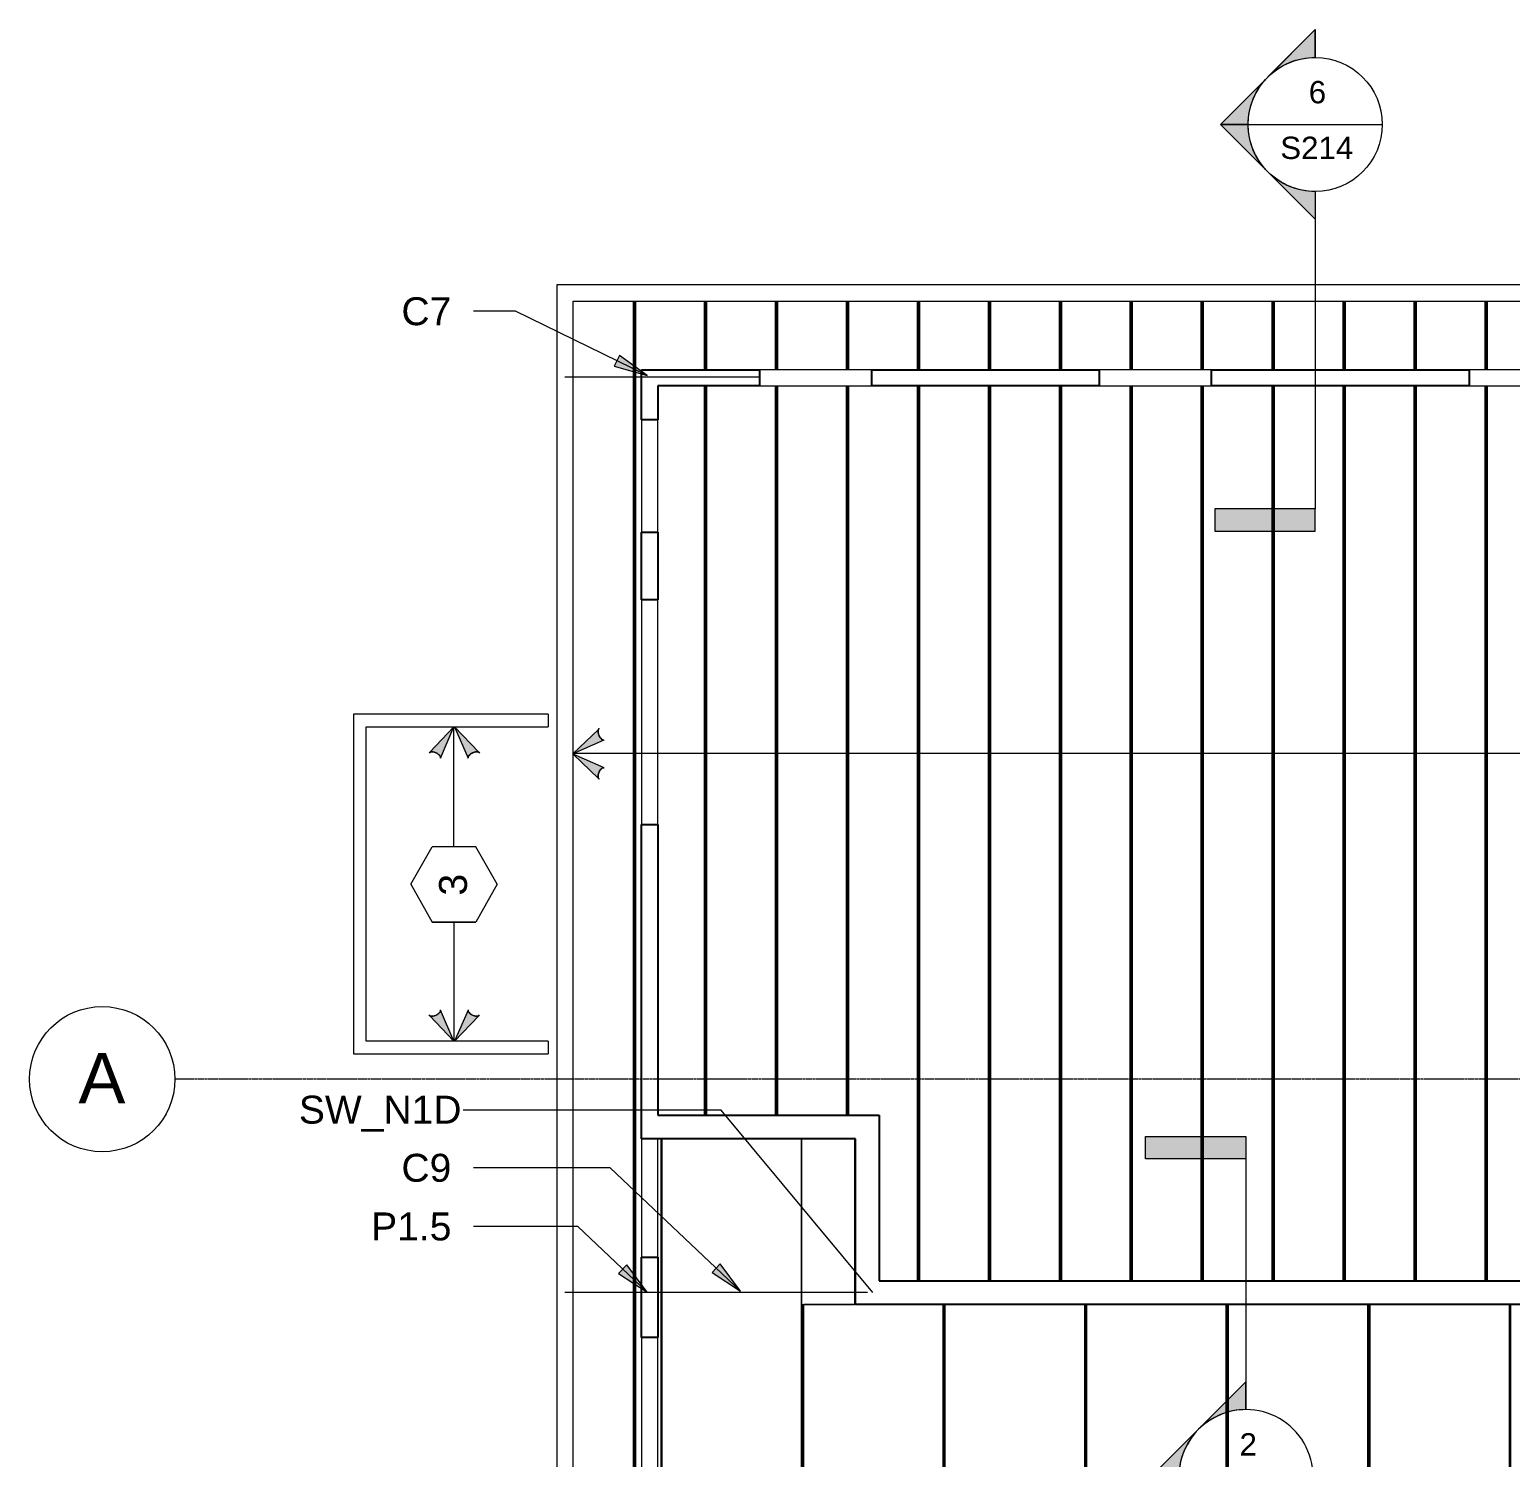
# Model space of a CAD drawing. Header units: inches. Extents: x -4036 to -1914, y 2 to 12338.
# Drawn here: x -4036 to -3535, y 11719 to 12202 of the extents above; entities that cross this region are included whole.
import ezdxf

# ---------------------------------------------------------------- set-up
doc = ezdxf.new("R2010")
doc.units = ezdxf.units.IN
doc.header["$MEASUREMENT"] = 0
doc.linetypes.add('Línea de rejilla', pattern=[0.875, 0.5, -0.125, 0.125, -0.125])
for name, color, linetype, lineweight in [('A-ANNO-NOTE', 131, 'Continuous', 9), ('A-DETL-GENF', 92, 'Continuous', 9), ('A-DETL-THIN', 151, 'Continuous', 9), ('A-WALL', 113, 'Continuous', 9), ('A-WALL-IDEN', 211, 'Continuous', 9), ('G-ANNO-SYMB', 111, 'Continuous', 9), ('G-ANNO-TEXT', 231, 'Continuous', 9), ('I-WALL', 2, 'Continuous', 9), ('S-BEAM', 12, 'Continuous', 9), ('S-BEAM-ANLY', 10, 'Continuous', 50), ('S-GRID', 1, 'Continuous', 9), ('S-GRID-IDEN', 1, 'Continuous', 9)]:
    doc.layers.add(name, color=color, linetype=linetype, lineweight=lineweight)
doc.styles.add('Arial', font='arial.ttf', dxfattribs={"height": 9.448819})
doc.styles.add('Arial_1', font='arial.ttf', dxfattribs={"height": 17.007874})
doc.styles.add('Arial_2', font='arial.ttf', dxfattribs={"height": 7.559055})

# ---------------------------------------------------------------- blocks, each defined once
blk = doc.blocks.new('TRUSS - 22_-V109-FRAMING PLAN - 2ND FLOOR')
at = {"layer": 'S-BEAM'}
for p, q in [((-144.525, 0), (-167.675, 0)), ((163.675, 0), (-139.025, 0))]:
    blk.add_line(p, q, dxfattribs=at)
blk = doc.blocks.new('TRUSS - 22_-1311171-FRAMING PLAN - 2ND FLOOR')
at = {"layer": 'S-BEAM'}
for p, q in [((-116.525, 0), (-139.675, 0)), ((135.675, 0), (-111.025, 0))]:
    blk.add_line(p, q, dxfattribs=at)
blk = doc.blocks.new('TRUSS - 22_-1311127-FRAMING PLAN - 2ND FLOOR')
at = {"layer": 'S-BEAM'}
blk.add_line((214.775, 0), (-339.975, 0), dxfattribs=at)
blk = doc.blocks.new('hollowcore plank - HEAVY-1546761-FRAMING PLAN - 2ND FLOOR')
at = {"layer": 'S-BEAM'}
for p, q in [((0, 23.52), (280, 23.52)), ((56, 23.94), (280, 23.94)), ((56, 23.9), (280, 23.9)), ((280, -23.52), (0, -23.52)), ((0, -23.9), (280, -23.9)), ((0, -23.94), (280, -23.94))]:
    blk.add_line(p, q, dxfattribs=at)
blk = doc.blocks.new('hollowcore plank - HEAVY-1546860-FRAMING PLAN - 2ND FLOOR')
at = {"layer": 'S-BEAM'}
for p, q in [((0, 23.94), (224, 23.94)), ((0, 23.9), (224, 23.9)), ((0, 23.52), (224, 23.52)), ((0, -5.97), (0, -23.52)), ((224, -23.52), (0, -23.52)), ((0, -23.9), (224, -23.9)), ((0, -23.94), (224, -23.94))]:
    blk.add_line(p, q, dxfattribs=at)
blk = doc.blocks.new('hollowcore plank - HEAVY-V112-FRAMING PLAN - 2ND FLOOR')
at = {"layer": 'S-BEAM'}
for p, q in [((0, 23.94), (224, 23.94)), ((0, 23.9), (224, 23.9)), ((0, 23.52), (224, 23.52)), ((224, -23.52), (0, -23.52)), ((0, -23.9), (224, -23.9)), ((0, -23.94), (224, -23.94))]:
    blk.add_line(p, q, dxfattribs=at)
blk = doc.blocks.new('hollowcore plank - HEAVY-1550437-FRAMING PLAN - 2ND FLOOR')
at = {"layer": 'S-BEAM'}
for p, q in [((0, 23.9), (56, 23.9)), ((0, 23.52), (56, 23.52)), ((56, 5.79), (56, 23.52)), ((56, 5.79), (0, 5.79))]:
    blk.add_line(p, q, dxfattribs=at)
blk = doc.blocks.new('TRUSSES - TRUSSES-1316857-FRAMING PLAN - 2ND FLOOR')
at = {"layer": 'A-DETL-GENF'}
h = blk.add_hatch(color=256, dxfattribs=at)
h.paths.add_polyline_path([(-348.7, 8.4), (-357.3, 0.23), (-346.94, 4.79), (-347.15, 4.81), (-347.38, 4.9), (-347.61, 5.06), (-348.07, 5.53), (-348.46, 6.17), (-348.73, 6.89), (-348.85, 7.59), (-348.79, 8.17)], flags=0)
h.paths.add_polyline_path([(-357.3, 0), (-348.7, -8.17), (-348.79, -7.95), (-348.84, -7.68), (-348.81, -7.02), (-348.61, -6.3), (-348.28, -5.61), (-347.85, -5.04), (-347.38, -4.68), (-347.15, -4.59), (-346.94, -4.56), (-346.75, -4.6)], flags=0)
h = blk.add_hatch(color=256, dxfattribs=at)
h.paths.add_polyline_path([(348.7, 8.4), (348.79, 8.17), (348.84, 7.9), (348.81, 7.25), (348.61, 6.53), (348.28, 5.84), (347.85, 5.27), (347.38, 4.9), (347.15, 4.81), (346.94, 4.79), (346.75, 4.83), (357.3, 0.23)], flags=0)
h.paths.add_polyline_path([(357.3, 0), (346.94, -4.56), (347.15, -4.59), (347.38, -4.68), (347.61, -4.83), (348.07, -5.31), (348.46, -5.95), (348.73, -6.66), (348.85, -7.36), (348.79, -7.95), (348.7, -8.17)], flags=0)
for p, q in [((0, 14.61), (-12.61, 7.43)), ((0, 14.61), (12.85, 7.43)), ((-348.7, 8.4), (-357.3, 0.23)), ((-348.7, 8.4), (-348.42, 8.66)), ((-12.61, 7.43), (-12.61, -7.43)), ((12.85, -7.43), (12.85, 7.43)), ((12.85, 7.43), (12.85, -7.43)), ((348.7, 8.4), (348.42, 8.66)), ((357.3, 0.23), (348.7, 8.4)), ((-357.3, 0.23), (-346.75, 4.83)), ((-12.61, 0), (-357.3, 0)), ((12.85, 0), (357.3, 0)), ((346.75, 4.83), (357.3, 0.23)), ((-357.3, 0), (-348.7, -8.17)), ((-346.75, -4.6), (-357.3, 0)), ((357.3, 0), (346.75, -4.6)), ((348.7, -8.17), (357.3, 0)), ((-348.7, -8.17), (-348.42, -8.43)), ((0, -14.56), (-12.61, -7.43)), ((0, -14.56), (12.85, -7.43)), ((348.7, -8.17), (348.42, -8.43))]:
    blk.add_line(p, q, dxfattribs=at)
for centre, major_axis, start_param, end_param in [((-347.59, 6.74), (-0.84, 1.91), 0.527907, 1.031328), ((-347.59, 6.74), (-0.84, 1.91), 1.058732, 1.553534), ((-347.59, 6.74), (-0.84, 1.91), 0, 0.515859), ((-347.59, 6.74), (-0.84, 1.91), 1.586991, 2.08013), ((-347.59, 6.74), (-0.84, 1.91), 2.111632, 2.609761), ((347.59, 6.74), (0.84, 1.91), 3.673425, 4.171554), ((347.59, 6.74), (0.84, 1.91), 4.203055, 4.696194), ((347.59, 6.74), (0.84, 1.91), 5.767326, 6.283185), ((347.59, 6.74), (0.84, 1.91), 4.729651, 5.224453), ((347.59, 6.74), (0.84, 1.91), 5.251857, 5.755279), ((-347.59, 6.74), (-0.84, 1.91), 2.630892, 3.141593), ((347.59, 6.74), (0.84, 1.91), 3.141593, 3.652293), ((-347.59, -6.52), (0.84, 1.91), 0.531832, 1.029961), ((-347.59, -6.52), (0.84, 1.91), 0, 0.5107), ((347.59, -6.52), (-0.84, 1.91), 5.772485, 6.283185), ((347.59, -6.52), (-0.84, 1.91), 5.253224, 5.751353), ((-347.59, -6.52), (0.84, 1.91), 2.110265, 2.613686), ((-347.59, -6.52), (0.84, 1.91), 1.588058, 2.082861), ((-347.59, -6.52), (0.84, 1.91), 2.625734, 3.141593), ((-347.59, -6.52), (0.84, 1.91), 1.061463, 1.554602), ((347.59, -6.52), (-0.84, 1.91), 4.728584, 5.221723), ((347.59, -6.52), (-0.84, 1.91), 3.141593, 3.657452), ((347.59, -6.52), (-0.84, 1.91), 4.200325, 4.695127), ((347.59, -6.52), (-0.84, 1.91), 3.669499, 4.172921)]:
    blk.add_ellipse(centre, major_axis=major_axis, ratio=0.493649, start_param=start_param, end_param=end_param, dxfattribs=at)
for points, knots in [([(-346.75, 4.83), (-346.81, 4.81), (-346.94, 4.78), (-347.15, 4.8), (-347.38, 4.89), (-347.69, 5.1), (-348.08, 5.5), (-348.48, 6.16), (-348.78, 6.96), (-348.88, 7.64), (-348.82, 8.12), (-348.75, 8.31), (-348.7, 8.4)], [0, 0, 0, 0, 0.066667, 0.133333, 0.2, 0.266667, 0.4, 0.533333, 0.666667, 0.833333, 0.916667, 1, 1, 1, 1]), ([(348.7, 8.4), (348.74, 8.33), (348.8, 8.18), (348.86, 7.82), (348.84, 7.26), (348.64, 6.52), (348.31, 5.84), (347.91, 5.3), (347.49, 4.94), (347.16, 4.79), (346.91, 4.78), (346.81, 4.81), (346.75, 4.83)], [0, 0, 0, 0, 0.066667, 0.133333, 0.266667, 0.4, 0.533333, 0.65, 0.766667, 0.883333, 0.941667, 1, 1, 1, 1]), ([(-348.7, -8.17), (-348.74, -8.1), (-348.8, -7.96), (-348.86, -7.59), (-348.84, -7.03), (-348.64, -6.3), (-348.31, -5.62), (-347.91, -5.08), (-347.49, -4.71), (-347.16, -4.57), (-346.91, -4.55), (-346.81, -4.58), (-346.75, -4.6)], [0, 0, 0, 0, 0.066667, 0.133333, 0.266667, 0.4, 0.533333, 0.65, 0.766667, 0.883333, 0.941667, 1, 1, 1, 1]), ([(346.75, -4.6), (346.81, -4.58), (346.94, -4.55), (347.15, -4.57), (347.38, -4.67), (347.69, -4.87), (348.08, -5.28), (348.48, -5.93), (348.78, -6.73), (348.88, -7.41), (348.82, -7.9), (348.75, -8.09), (348.7, -8.17)], [0, 0, 0, 0, 0.066667, 0.133333, 0.2, 0.266667, 0.4, 0.533333, 0.666667, 0.833333, 0.916667, 1, 1, 1, 1])]:
    blk.add_open_spline(points, degree=3, knots=knots, dxfattribs=at)
blk = doc.blocks.new('TRUSSES - TRUSSES-1431472-FRAMING PLAN - 2ND FLOOR')
at = {"layer": 'A-DETL-GENF'}
h = blk.add_hatch(color=256, dxfattribs=at)
h.paths.add_polyline_path([(-44.56, 8.4), (-53.16, 0.23), (-42.8, 4.79), (-43.02, 4.81), (-43.24, 4.9), (-43.48, 5.06), (-43.93, 5.53), (-44.32, 6.17), (-44.59, 6.89), (-44.71, 7.59), (-44.65, 8.17)], flags=0)
h.paths.add_polyline_path([(-53.16, 0), (-44.56, -8.17), (-44.65, -7.95), (-44.7, -7.68), (-44.67, -7.02), (-44.48, -6.3), (-44.14, -5.61), (-43.71, -5.04), (-43.24, -4.68), (-43.02, -4.59), (-42.8, -4.56), (-42.62, -4.6), (-47.87, -2.31)], flags=0)
h = blk.add_hatch(color=256, dxfattribs=at)
h.paths.add_polyline_path([(44.56, 8.4), (44.65, 8.17), (44.7, 7.9), (44.67, 7.25), (44.48, 6.53), (44.14, 5.84), (43.71, 5.27), (43.24, 4.9), (43.02, 4.81), (42.8, 4.79), (42.62, 4.83), (53.16, 0.23)], flags=0)
h.paths.add_polyline_path([(53.16, 0), (42.8, -4.56), (43.02, -4.59), (43.24, -4.68), (43.48, -4.83), (43.93, -5.31), (44.32, -5.95), (44.59, -6.66), (44.71, -7.36), (44.65, -7.95), (44.56, -8.17)], flags=0)
for p, q in [((0, 14.61), (-12.61, 7.43)), ((0, 14.61), (12.85, 7.43)), ((-44.56, 8.4), (-53.16, 0.23)), ((-44.56, 8.4), (-44.29, 8.66)), ((-12.61, 7.43), (-12.61, -7.43)), ((12.85, -7.43), (12.85, 7.43)), ((12.85, 7.43), (12.85, -7.43)), ((44.56, 8.4), (44.29, 8.66)), ((53.16, 0.23), (44.56, 8.4)), ((-53.16, 0.23), (-42.62, 4.83)), ((-53.16, 0), (-44.56, -8.17)), ((-42.62, -4.6), (-53.16, 0)), ((-12.61, 0), (-53.16, 0)), ((12.85, 0), (53.16, 0)), ((42.62, 4.83), (53.16, 0.23)), ((53.16, 0), (42.62, -4.6)), ((44.56, -8.17), (53.16, 0)), ((-44.56, -8.17), (-44.29, -8.43)), ((0, -14.56), (-12.61, -7.43)), ((0, -14.56), (12.85, -7.43)), ((44.56, -8.17), (44.29, -8.43))]:
    blk.add_line(p, q, dxfattribs=at)
for centre, major_axis, start_param, end_param in [((-43.45, 6.74), (-0.84, 1.91), 0.527907, 1.031328), ((-43.45, 6.74), (-0.84, 1.91), 1.058732, 1.553534), ((-43.45, 6.74), (-0.84, 1.91), 0, 0.515859), ((-43.45, 6.74), (-0.84, 1.91), 1.586991, 2.08013), ((-43.45, 6.74), (-0.84, 1.91), 2.111632, 2.609761), ((43.45, 6.74), (0.84, 1.91), 3.673425, 4.171554), ((43.45, 6.74), (0.84, 1.91), 4.203055, 4.696194), ((43.45, 6.74), (0.84, 1.91), 5.767326, 6.283185), ((43.45, 6.74), (0.84, 1.91), 4.729651, 5.224453), ((43.45, 6.74), (0.84, 1.91), 5.251857, 5.755279), ((-43.45, 6.74), (-0.84, 1.91), 2.630892, 3.141593), ((43.45, 6.74), (0.84, 1.91), 3.141593, 3.652293), ((-43.45, -6.52), (0.84, 1.91), 0.531832, 1.029961), ((-43.45, -6.52), (0.84, 1.91), 0, 0.5107), ((43.45, -6.52), (-0.84, 1.91), 5.772485, 6.283185), ((43.45, -6.52), (-0.84, 1.91), 5.253224, 5.751353), ((-43.45, -6.52), (0.84, 1.91), 2.110265, 2.613686), ((-43.45, -6.52), (0.84, 1.91), 1.588058, 2.082861), ((-43.45, -6.52), (0.84, 1.91), 2.625734, 3.141593), ((-43.45, -6.52), (0.84, 1.91), 1.061463, 1.554602), ((43.45, -6.52), (-0.84, 1.91), 4.728584, 5.221723), ((43.45, -6.52), (-0.84, 1.91), 3.141593, 3.657452), ((43.45, -6.52), (-0.84, 1.91), 4.200325, 4.695127), ((43.45, -6.52), (-0.84, 1.91), 3.669499, 4.172921)]:
    blk.add_ellipse(centre, major_axis=major_axis, ratio=0.493649, start_param=start_param, end_param=end_param, dxfattribs=at)
for points, knots in [([(-42.62, 4.83), (-42.68, 4.81), (-42.8, 4.78), (-43.01, 4.8), (-43.24, 4.89), (-43.55, 5.1), (-43.94, 5.5), (-44.34, 6.16), (-44.64, 6.96), (-44.74, 7.64), (-44.68, 8.12), (-44.61, 8.31), (-44.56, 8.4)], [0, 0, 0, 0, 0.066667, 0.133333, 0.2, 0.266667, 0.4, 0.533333, 0.666667, 0.833333, 0.916667, 1, 1, 1, 1]), ([(44.56, 8.4), (44.6, 8.33), (44.66, 8.18), (44.73, 7.82), (44.7, 7.26), (44.5, 6.52), (44.17, 5.84), (43.77, 5.3), (43.36, 4.94), (43.02, 4.79), (42.78, 4.78), (42.67, 4.81), (42.62, 4.83)], [0, 0, 0, 0, 0.066667, 0.133333, 0.266667, 0.4, 0.533333, 0.65, 0.766667, 0.883333, 0.941667, 1, 1, 1, 1]), ([(-44.56, -8.17), (-44.6, -8.1), (-44.66, -7.96), (-44.73, -7.59), (-44.7, -7.03), (-44.5, -6.3), (-44.17, -5.62), (-43.77, -5.08), (-43.36, -4.71), (-43.02, -4.57), (-42.78, -4.55), (-42.67, -4.58), (-42.62, -4.6)], [0, 0, 0, 0, 0.066667, 0.133333, 0.266667, 0.4, 0.533333, 0.65, 0.766667, 0.883333, 0.941667, 1, 1, 1, 1]), ([(42.62, -4.6), (42.68, -4.58), (42.8, -4.55), (43.01, -4.57), (43.24, -4.67), (43.55, -4.87), (43.94, -5.28), (44.34, -5.93), (44.64, -6.73), (44.74, -7.41), (44.68, -7.9), (44.61, -8.09), (44.56, -8.17)], [0, 0, 0, 0, 0.066667, 0.133333, 0.2, 0.266667, 0.4, 0.533333, 0.666667, 0.833333, 0.916667, 1, 1, 1, 1])]:
    blk.add_open_spline(points, degree=3, knots=knots, dxfattribs=at)
blk = doc.blocks.new('Rejilla - Extremo inicial de rejilla - Círculo-11506-FRAMING PLAN - 2ND FLOOR')
at = {"layer": 'S-GRID-IDEN'}
blk.add_circle((0, 0), 0.2559, dxfattribs=at)
blk = doc.blocks.new('Vista de diseño - Extremo final de sección - Rellenado-14997-FRAMING PLAN - 2ND FLOOR')
at = {"layer": 'G-ANNO-SYMB'}
blk.add_hatch(color=256, dxfattribs=at).paths.add_polyline_path([(0, 0.3543), (0, 0), (-0.0787, 0), (-0.0787, 0.3543)], flags=0)
for p, q in [((0, 0.3543), (-0.0787, 0.3543)), ((-0.0787, 0.3543), (-0.0787, 0)), ((0, 0), (0, 0.3543)), ((-0.0787, 0), (0, 0))]:
    blk.add_line(p, q, dxfattribs=at)
blk = doc.blocks.new('Vista de diseño - Extremo inicial de sección - Rellenado-1561-FRAMING PLAN - 2ND FLOOR')
at = {"layer": 'G-ANNO-SYMB'}
h = blk.add_hatch(color=256, dxfattribs=at)
edge = h.paths.add_edge_path(flags=0)
edge.add_line((-0.2362, 0.3341), (-0.2362, 0.2362))
edge.add_arc((-0.2362, 0), 0.2362, 90, 135)
edge.add_line((-0.4033, 0.167), (-0.2362, 0.3341))
h = blk.add_hatch(color=256, dxfattribs=at)
edge = h.paths.add_edge_path(flags=0)
edge.add_line((-0.2362, 0.3341), (-0.0692, 0.167))
edge.add_arc((-0.2362, 0), 0.2362, 45, 90)
edge.add_line((-0.2362, 0.2362), (-0.2362, 0.3341))
h = blk.add_hatch(color=256, dxfattribs=at)
edge = h.paths.add_edge_path(flags=0)
edge.add_line((-0.5703, 0), (-0.4033, 0.167))
edge.add_arc((-0.2362, 0), 0.2362, 135, 180)
edge.add_line((-0.4724, 0), (-0.5703, 0))
h = blk.add_hatch(color=256, dxfattribs=at)
edge = h.paths.add_edge_path(flags=0)
edge.add_line((0.0978, 0), (0, 0))
edge.add_arc((-0.2362, 0), 0.2362, 360, 405)
edge.add_line((-0.0692, 0.167), (0.0978, 0))
for p, q in [((-0.2362, 0.3341), (-0.5703, 0)), ((-0.2362, 0.3341), (-0.4033, 0.167)), ((-0.2362, 0.3341), (0.0978, 0)), ((-0.2362, 0.2362), (-0.2362, 0.3341)), ((-0.2362, 0.3341), (-0.2362, 0.2362)), ((-0.0692, 0.167), (-0.2362, 0.3341)), ((-0.4033, 0.167), (-0.5703, 0)), ((0.0978, 0), (-0.0692, 0.167)), ((-0.5703, 0), (-0.4724, 0)), ((0, 0), (0.0978, 0)), ((-0.4724, 0), (-0.5703, 0)), ((0, 0), (0.0978, 0))]:
    blk.add_line(p, q, dxfattribs=at)
for start, end in [(360, 180), (90, 135), (45, 90), (135, 180), (360, 45), (180, 360)]:
    blk.add_arc((-0.2362, 0), 0.2362, start, end, dxfattribs=at)

msp = doc.modelspace()

# ---------------------------------------------------------------- hatches: boundary and pattern name
at = {"layer": 'G-ANNO-TEXT'}
for points in [[(-3827.45, 12085.18), (-3836.76, 12091.96), (-3838.52, 12088.37)], [(-3827.45, 11775.1), (-3834.29, 11784.36), (-3837.05, 11781.46)], [(-3795.82, 11775.48), (-3802.69, 11784.72), (-3805.44, 11781.82)]]:
    msp.add_hatch(color=50, dxfattribs=at).paths.add_polyline_path(points, flags=0)

# ---------------------------------------------------------------- linework, layer by layer
at = {"layer": 'A-DETL-THIN'}
for p, q in [((-3789.74, 12084.69), (-3855.22, 12084.69)), ((-3752.91, 11774.99), (-3855.22, 11774.99))]:
    msp.add_line(p, q, dxfattribs=at)
at = {"layer": 'A-WALL'}
for p, q in [((-3926.72, 11970.61), (-3926.72, 11855.79)), ((-3860.91, 11970.61), (-3926.72, 11970.61)), ((-3860.91, 11970.61), (-3860.91, 11966.36)), ((-3922.47, 11860.04), (-3922.47, 11966.36)), ((-3922.47, 11966.36), (-3860.91, 11966.36)), ((-3860.91, 11860.04), (-3922.47, 11860.04)), ((-3860.91, 11860.04), (-3860.91, 11855.79)), ((-3926.72, 11855.79), (-3860.91, 11855.79))]:
    msp.add_line(p, q, dxfattribs=at)
at = {"layer": 'A-WALL', "lineweight": 25}
for p, q in [((-3823.82, 11834.99), (-3748.91, 11834.99)), ((-3748.91, 11834.99), (-3748.91, 11778.99)), ((-3756.91, 11826.99), (-3823.82, 11826.99)), ((-3756.91, 11770.99), (-3756.91, 11826.99)), ((-3748.91, 11778.99), (-3204.37, 11778.99)), ((-3212.37, 11770.99), (-3756.91, 11770.99))]:
    msp.add_line(p, q, dxfattribs=at)
at = {"layer": 'A-WALL-IDEN'}
for p, q in [((-3802.41, 11836.65), (-3889.68, 11836.65)), ((-3751.12, 11774.99), (-3802.41, 11836.65))]:
    msp.add_line(p, q, dxfattribs=at)
at = {"layer": 'G-ANNO-SYMB'}
for p, q in [((-3624.15, 12170.16), (-3578.8, 12170.16)), ((-3601.47, 12147.48), (-3601.47, 12040.11)), ((-3624.89, 11820.27), (-3624.89, 11735.41))]:
    msp.add_line(p, q, dxfattribs=at)
at = {"layer": 'G-ANNO-TEXT', "color": 50}
for p, q in [((-3871.95, 12106.96), (-3886.09, 12106.96)), ((-3827.45, 12085.18), (-3871.95, 12106.96)), ((-3836.76, 12091.96), (-3838.52, 12088.37)), ((-3827.45, 12085.18), (-3836.76, 12091.96)), ((-3838.52, 12088.37), (-3827.45, 12085.18)), ((-3839.98, 11817.21), (-3886.09, 11817.21)), ((-3795.82, 11775.48), (-3839.98, 11817.21)), ((-3850.87, 11797.37), (-3886.09, 11797.37)), ((-3827.45, 11775.1), (-3850.87, 11797.37)), ((-3834.29, 11784.36), (-3837.05, 11781.46)), ((-3827.45, 11775.1), (-3834.29, 11784.36)), ((-3802.69, 11784.72), (-3805.44, 11781.82)), ((-3795.82, 11775.48), (-3802.69, 11784.72)), ((-3837.05, 11781.46), (-3827.45, 11775.1)), ((-3805.44, 11781.82), (-3795.82, 11775.48))]:
    msp.add_line(p, q, dxfattribs=at)
at = {"layer": 'I-WALL'}
for p, q in [((-2639.42, 12115.84), (-3857.97, 12115.84)), ((-3857.97, 12115.84), (-3857.97, 11550.09)), ((-3852.47, 12110.34), (-2644.92, 12110.34)), ((-3852.47, 11555.59), (-3852.47, 12110.34)), ((-3751.4, 12087.19), (-3789.42, 12087.19)), ((-3636.51, 12087.19), (-3674.54, 12087.19)), ((-3511.4, 12087.19), (-3549.42, 12087.19)), ((-3789.42, 12081.69), (-3751.4, 12081.69)), ((-3674.54, 12081.69), (-3636.51, 12081.69)), ((-3549.42, 12081.69), (-3511.4, 12081.69)), ((-3829.32, 12070.27), (-3829.32, 12032.24)), ((-3823.82, 12032.24), (-3823.82, 12070.27)), ((-3829.32, 12009.39), (-3829.32, 11933.34)), ((-3823.82, 11933.34), (-3823.82, 12009.39)), ((-3829.32, 11826.99), (-3829.32, 11786.99)), ((-3823.82, 11786.99), (-3823.82, 11826.99)), ((-3829.32, 11759.79), (-3829.32, 11567.79)), ((-3823.82, 11567.79), (-3823.82, 11759.79))]:
    msp.add_line(p, q, dxfattribs=at)
at = {"layer": 'I-WALL', "lineweight": 25}
for p, q in [((-3829.32, 12070.27), (-3829.32, 12087.19)), ((-3829.32, 12087.19), (-3789.42, 12087.19)), ((-3789.42, 12087.19), (-3789.42, 12081.69)), ((-3751.4, 12087.19), (-3674.54, 12087.19)), ((-3751.4, 12081.69), (-3751.4, 12087.19)), ((-3674.54, 12087.19), (-3674.54, 12081.69)), ((-3636.51, 12087.19), (-3549.42, 12087.19)), ((-3636.51, 12081.69), (-3636.51, 12087.19)), ((-3549.42, 12087.19), (-3549.42, 12081.69)), ((-3823.82, 12081.69), (-3823.82, 12070.27)), ((-3789.42, 12081.69), (-3823.82, 12081.69)), ((-3674.54, 12081.69), (-3751.4, 12081.69)), ((-3549.42, 12081.69), (-3636.51, 12081.69)), ((-3823.82, 12070.27), (-3829.32, 12070.27)), ((-3829.32, 12009.39), (-3829.32, 12032.24)), ((-3829.32, 12032.24), (-3823.82, 12032.24)), ((-3823.82, 12032.24), (-3823.82, 12009.39)), ((-3823.82, 12009.39), (-3829.32, 12009.39)), ((-3829.32, 11826.99), (-3829.32, 11933.34)), ((-3829.32, 11933.34), (-3823.82, 11933.34)), ((-3823.82, 11933.34), (-3823.82, 11834.99)), ((-3823.82, 11826.99), (-3829.32, 11826.99)), ((-3829.32, 11759.79), (-3829.32, 11786.99)), ((-3829.32, 11786.99), (-3823.82, 11786.99)), ((-3823.82, 11786.99), (-3823.82, 11759.79)), ((-3823.82, 11759.79), (-3829.32, 11759.79))]:
    msp.add_line(p, q, dxfattribs=at)
at = {"layer": 'S-BEAM-ANLY', "color": 7}
for p, q in [((-3831.67, 12110.34), (-3831.67, 12080.34)), ((-3807.67, 12110.34), (-3807.67, 12087.19)), ((-3783.67, 12110.34), (-3783.67, 12087.19)), ((-3759.67, 12110.34), (-3759.67, 12087.19)), ((-3735.67, 12110.34), (-3735.67, 12087.19)), ((-3711.67, 12110.34), (-3711.67, 12087.19)), ((-3687.67, 12110.34), (-3687.67, 12087.19)), ((-3663.67, 12110.34), (-3663.67, 12087.19)), ((-3639.67, 12110.34), (-3639.67, 12087.19)), ((-3615.67, 12110.34), (-3615.67, 12087.19)), ((-3591.67, 12110.34), (-3591.67, 12087.19)), ((-3567.67, 12110.34), (-3567.67, 12087.19)), ((-3543.67, 12110.34), (-3543.67, 12087.19)), ((-3831.67, 12080.34), (-3831.67, 11555.59)), ((-3807.67, 12081.69), (-3807.67, 12080.34)), ((-3807.67, 12080.34), (-3807.67, 11860.99)), ((-3783.67, 12081.69), (-3783.67, 12080.34)), ((-3783.67, 12080.34), (-3783.67, 11860.99)), ((-3759.67, 12081.69), (-3759.67, 12080.34)), ((-3759.67, 12080.34), (-3759.67, 11860.99)), ((-3735.67, 12081.69), (-3735.67, 12080.34)), ((-3735.67, 12080.34), (-3735.67, 11804.99)), ((-3711.67, 12081.69), (-3711.67, 12080.34)), ((-3711.67, 12080.34), (-3711.67, 11804.99)), ((-3687.67, 12081.69), (-3687.67, 12080.34)), ((-3687.67, 12080.34), (-3687.67, 11804.99)), ((-3663.67, 12081.69), (-3663.67, 12080.34)), ((-3663.67, 12080.34), (-3663.67, 11804.99)), ((-3639.67, 12081.69), (-3639.67, 12080.34)), ((-3639.67, 12080.34), (-3639.67, 11804.99)), ((-3615.67, 12081.69), (-3615.67, 12080.34)), ((-3615.67, 12080.34), (-3615.67, 11804.99)), ((-3591.67, 12081.69), (-3591.67, 12080.34)), ((-3591.67, 12080.34), (-3591.67, 11804.99)), ((-3567.67, 12081.69), (-3567.67, 12080.34)), ((-3567.67, 12080.34), (-3567.67, 11804.99)), ((-3543.67, 12081.69), (-3543.67, 12080.34)), ((-3543.67, 12080.34), (-3543.67, 11804.99)), ((-3807.67, 11860.99), (-3807.67, 11834.99)), ((-3783.67, 11860.99), (-3783.67, 11834.99)), ((-3759.67, 11860.99), (-3759.67, 11834.99)), ((-3735.67, 11804.99), (-3735.67, 11778.99)), ((-3711.67, 11804.99), (-3711.67, 11778.99)), ((-3687.67, 11804.99), (-3687.67, 11778.99)), ((-3663.67, 11804.99), (-3663.67, 11778.99)), ((-3639.67, 11804.99), (-3639.67, 11778.99)), ((-3615.67, 11804.99), (-3615.67, 11778.99)), ((-3591.67, 11804.99), (-3591.67, 11778.99)), ((-3567.67, 11804.99), (-3567.67, 11778.99)), ((-3543.67, 11804.99), (-3543.67, 11778.99))]:
    msp.add_line(p, q, dxfattribs=at)
at = {"layer": 'S-GRID', "linetype": 'Línea de rejilla'}
msp.add_line((-1959.43, 11847.19), (-3987.13, 11847.19), dxfattribs=at)

# ---------------------------------------------------------------- block references
at = {"layer": 'A-DETL-GENF'}
for name, p, rotation in [('TRUSSES - TRUSSES-1316857-FRAMING PLAN - 2ND FLOOR', (-3495.17, 11957.33), 180), ('TRUSSES - TRUSSES-1431472-FRAMING PLAN - 2ND FLOOR', (-3892.75, 11913.2), 269.9999999999987)]:
    msp.add_blockref(name, p, dxfattribs=dict(at, rotation=rotation))
at = {"layer": 'G-ANNO-SYMB', "extrusion": (0, 0, -1), "xscale": 95.99999999999994, "yscale": 95.99999999999994, "zscale": 95.99999999999994, "rotation": 270.0000000000003}
for name, p in [('Vista de diseño - Extremo inicial de sección - Rellenado-1561-FRAMING PLAN - 2ND FLOOR', (3601.47, 12147.48)), ('Vista de diseño - Extremo final de sección - Rellenado-14997-FRAMING PLAN - 2ND FLOOR', (3624.89, 11820.27))]:
    msp.add_blockref(name, p, dxfattribs=at)
at = {"layer": 'G-ANNO-SYMB', "xscale": 95.99999999999994, "yscale": 95.99999999999994, "zscale": 95.99999999999994, "rotation": 89.99999999999947}
for name, p in [('Vista de diseño - Extremo final de sección - Rellenado-14997-FRAMING PLAN - 2ND FLOOR', (-3601.47, 12040.11)), ('Vista de diseño - Extremo inicial de sección - Rellenado-1561-FRAMING PLAN - 2ND FLOOR', (-3624.89, 11735.41))]:
    msp.add_blockref(name, p, dxfattribs=at)
at = {"layer": 'S-BEAM'}
for name, p, rotation in [('TRUSS - 22_-1311127-FRAMING PLAN - 2ND FLOOR', (-3831.67, 11770.36), 270.0000000000004), ('TRUSS - 22_-1311171-FRAMING PLAN - 2ND FLOOR', (-3807.67, 11970.66), 270.0000000000004), ('TRUSS - 22_-1311171-FRAMING PLAN - 2ND FLOOR', (-3783.67, 11970.66), 270.0000000000004), ('TRUSS - 22_-1311171-FRAMING PLAN - 2ND FLOOR', (-3759.67, 11970.66), 270.0000000000004), ('TRUSS - 22_-V109-FRAMING PLAN - 2ND FLOOR', (-3735.67, 11942.66), 270.0000000000003), ('TRUSS - 22_-V109-FRAMING PLAN - 2ND FLOOR', (-3711.67, 11942.66), 270.0000000000003), ('TRUSS - 22_-V109-FRAMING PLAN - 2ND FLOOR', (-3687.67, 11942.66), 270.0000000000003), ('TRUSS - 22_-V109-FRAMING PLAN - 2ND FLOOR', (-3663.67, 11942.66), 270.0000000000003), ('TRUSS - 22_-V109-FRAMING PLAN - 2ND FLOOR', (-3639.67, 11942.66), 270.0000000000003), ('TRUSS - 22_-V109-FRAMING PLAN - 2ND FLOOR', (-3615.67, 11942.66), 270.0000000000003), ('TRUSS - 22_-V109-FRAMING PLAN - 2ND FLOOR', (-3591.67, 11942.66), 270.0000000000003), ('TRUSS - 22_-V109-FRAMING PLAN - 2ND FLOOR', (-3567.67, 11942.66), 270.0000000000003), ('TRUSS - 22_-V109-FRAMING PLAN - 2ND FLOOR', (-3543.67, 11942.66), 270.0000000000003), ('hollowcore plank - HEAVY-1546761-FRAMING PLAN - 2ND FLOOR', (-3798.82, 11826.99), 270.0000000000009), ('hollowcore plank - HEAVY-1550437-FRAMING PLAN - 2ND FLOOR', (-3780.85, 11826.99), 270.0000000000009), ('hollowcore plank - HEAVY-1546860-FRAMING PLAN - 2ND FLOOR', (-3750.94, 11770.99), 270.0000000000009), ('hollowcore plank - HEAVY-V112-FRAMING PLAN - 2ND FLOOR', (-3703.06, 11770.99), 270.0000000000009), ('hollowcore plank - HEAVY-V112-FRAMING PLAN - 2ND FLOOR', (-3655.18, 11770.99), 270.0000000000009), ('hollowcore plank - HEAVY-V112-FRAMING PLAN - 2ND FLOOR', (-3607.3, 11770.99), 270.0000000000009), ('hollowcore plank - HEAVY-V112-FRAMING PLAN - 2ND FLOOR', (-3559.41, 11770.99), 270.0000000000009)]:
    msp.add_blockref(name, p, dxfattribs=dict(at, rotation=rotation))
at = {"layer": 'S-GRID-IDEN', "xscale": 95.99999999999994, "yscale": 95.99999999999994, "zscale": 95.99999999999994, "rotation": 89.9999999999999}
msp.add_blockref('Rejilla - Extremo inicial de rejilla - Círculo-11506-FRAMING PLAN - 2ND FLOOR', (-4011.7, 11847.19), dxfattribs=at)

# ---------------------------------------------------------------- texts
at = {"layer": 'A-ANNO-NOTE', "insert": (-3897.81, 11909.29), "char_height": 9.45, "width": 8.787, "attachment_point": 1, "rotation": 90, "style": 'Arial'}
msp.add_mtext('3', dxfattribs=at)
at = {"layer": 'A-WALL-IDEN', "insert": (-3945.2, 11841.6), "char_height": 9.449, "width": 66.963, "attachment_point": 1, "style": 'Arial'}
msp.add_mtext('SW_N1D', dxfattribs=at)
at = {"layer": 'G-ANNO-SYMB', "attachment_point": 1, "style": 'Arial_2'}
for s, insert, char_height, width in [('6', (-3603.66, 12184.86), 7.56, 7.272), ('S214', (-3613.29, 12166.01), 7.559, 30.603), ('2', (-3627.07, 11727.43), 7.56, 7.272)]:
    msp.add_mtext(s, dxfattribs=dict(at, insert=insert, char_height=char_height, width=width))
at = {"layer": 'G-ANNO-TEXT', "color": 7, "char_height": 9.449, "attachment_point": 1, "style": 'Arial'}
for s, insert, width in [('C7', (-3910.52, 12111.69), 20.301), ('C9', (-3910.52, 11821.93), 20.301), ('P1.5', (-3920.76, 11802.09), 32.724)]:
    msp.add_mtext(s, dxfattribs=dict(at, insert=insert, width=width))
at = {"layer": 'S-GRID-IDEN', "insert": (-4019.73, 11856.07), "char_height": 17.01, "width": 19.392, "attachment_point": 1, "style": 'Arial_1'}
msp.add_mtext('A', dxfattribs=at)

doc.saveas('drawing.dxf')
